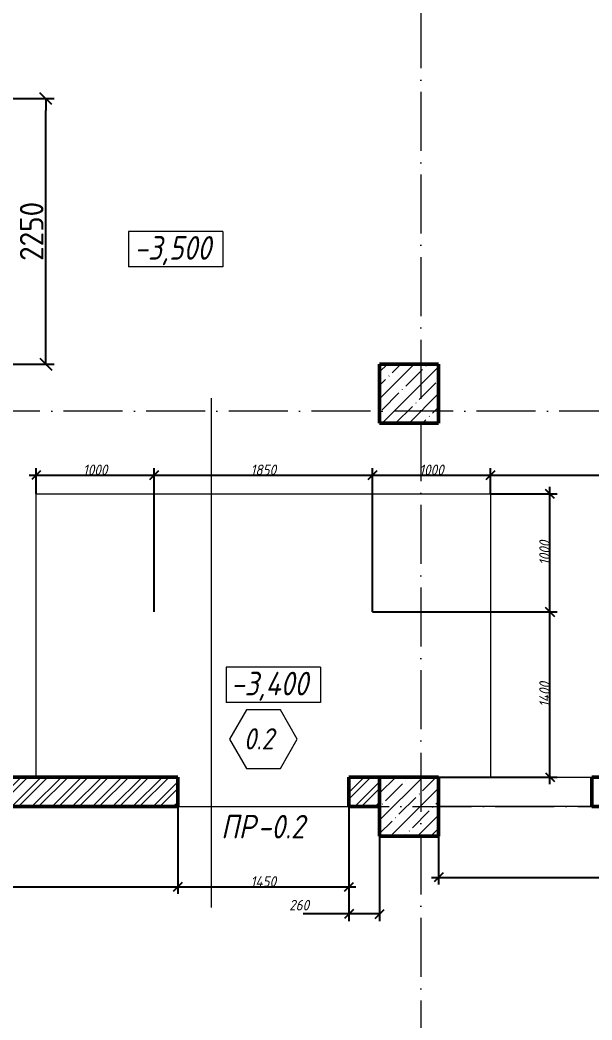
# Model space of a CAD drawing. Header units: millimetres. Extents: x -606178 to 312196, y -19338 to 632709.
# Drawn here: x -514364 to -509517, y 501917 to 510392 of the extents above; entities that cross this region are included whole.
import ezdxf

# ---------------------------------------------------------------- set-up
doc = ezdxf.new("R2010")
doc.units = ezdxf.units.MM
doc.linetypes.add('50_200_ШТРИХ_1Т_ш5_п1_п1_', pattern=[700, 500, -100, 0, -100])
for name, color, linetype, lineweight in [('A-____-____-DIMS', 7, 'Continuous', 9), ('A-DETL-GENF-OTLN-2', 7, 'Continuous', 5), ('A-DOOR-____-IDEN', 7, 'Continuous', 9), ('A-FLOR-____-OTLN', 7, 'Continuous', 9), ('A-GENM-____-IDEN', 7, 'Continuous', 9), ('A-GENM-____-OTLN', 7, 'Continuous', 9), ('A-WALL-____-MCUT-2', 7, 'Continuous', 50), ('G-____-____-DIMS', 7, 'Continuous', 9), ('S-COLS-____-MCUT', 7, 'Continuous', 50), ('S-COLS-____-OTLN', 7, 'Continuous', 9), ('S-GRID-____-OTLN-1', 7, '50_200_ШТРИХ_1Т_ш5_п1_п1_', 9)]:
    doc.layers.add(name, color=color, linetype=linetype, lineweight=lineweight)
for name, color, linetype, lineweight, true_color in [('A-DETL-GENF-OTLN-3', 9, 'Continuous', 9, 0x808080), ('A-WALL-____-OTLN-1', 7, 'Continuous', 9, 0x800000), ('A-WALL-____-PATT-2', 7, 'Continuous', 9, 0x787878)]:
    doc.layers.add(name, color=color, linetype=linetype, lineweight=lineweight, true_color=true_color)
doc.styles.add('ISOCPEUR_I_2', font='isocpeui.ttf', dxfattribs={"width": 0.85, "height": 2.3})
doc.styles.add('ISOCPEUR_I_4', font='isocpeui.ttf', dxfattribs={"width": 0.85, "height": 2})
doc.styles.add('ISOCPEUR_I_7', font='isocpeui.ttf', dxfattribs={"width": 0.9, "height": 90})
doc.styles.add('СПДС', font='isocpeur.ttf', dxfattribs={"width": 0.9})
doc.dimstyles.new('ISO-1_8_0_9К_СРЕДНИЙ_Кладочные', dxfattribs={"dimscale": 304.8, "dimtxt": 89.638306, "dimasz": 0.246063, "dimexe": 0.19685, "dimexo": 0, "dimgap": 0, "dimtad": 1, "dimdec": 3, "dimrnd": 0.001, "dimdsep": 46, "dimtxsty": 'ISOCPEUR_I_7', "dimblk1": 'OBLIQUE', "dimblk2": 'OBLIQUE', "dimsah": 1, "dimcen": 0.09, "dimdle": 0.19685, "dimazin": 0, "dimtfac": 1, "dimtdec": 4, "dimtix": 1, "dimtmove": 2, "dimatfit": 3, "dimfxl": 1, "dimtvp": 1, "dimtolj": 1, "dimtzin": 0, "dimarcsym": 2})
doc.dimstyles.new('ISO-1_8_0_9К_СРЕДНИЙ_Кладочные_1', dxfattribs={"dimscale": 304.8, "dimtxt": 89.638306, "dimasz": 0.246063, "dimexe": 0.19685, "dimexo": 0, "dimgap": 0, "dimtad": 1, "dimdec": 3, "dimrnd": 0.001, "dimdsep": 46, "dimtxsty": 'ISOCPEUR_I_7', "dimblk1": 'OBLIQUE', "dimblk2": 'OBLIQUE', "dimsah": 1, "dimcen": 0.09, "dimdle": 0.19685, "dimazin": 0, "dimtfac": 1, "dimtdec": 4, "dimtix": 1, "dimtmove": 0, "dimatfit": 3, "dimfxl": 1, "dimtvp": 1, "dimtolj": 1, "dimtzin": 0, "dimarcsym": 2})
doc.dimstyles.new('Размера А3', dxfattribs={"dimtxt": 200, "dimasz": 100, "dimexe": 70, "dimexo": 100, "dimgap": 20, "dimtad": 1, "dimdec": 0, "dimrnd": 10, "dimzin": 0, "dimdsep": 46, "dimtxsty": 'СПДС', "dimblk": 'ARROWHEAD_6', "dimcen": 1, "dimclrd": 256, "dimclre": 256, "dimclrt": 256, "dimazin": 0, "dimtfac": 1, "dimtdec": 0, "dimtmove": 2, "dimatfit": 3, "dimfxl": 1, "dimtolj": 1, "dimtzin": 0, "dimarcsym": 0})

# ---------------------------------------------------------------- blocks, each defined once
blk = doc.blocks.new('BSC_Колонна _Прямоугольная - 500х500-V28-АР1_Кладочный план подвала в осях 1-64_Ю-ЯЯ')
at = {"layer": 'S-COLS-____-OTLN'}
h = blk.add_hatch(dxfattribs=at)
h.set_pattern_fill('FP_35', color=256, style=0, pattern_type=2)
h.set_pattern_definition([(45, (-89000, -51931.04), (-114.04925, 114.04925), []), (45, (-88885.95, -51931.04), (-114.04925, 114.04925), [201.613, -40.323, 3.353, -36.97])])
h.paths.add_polyline_path([(-250, -250), (250, -250), (250, 250), (-250, 250)], flags=0)
at = {"layer": 'S-COLS-____-MCUT'}
for p, q in [((250, 250), (-250, 250)), ((-250, 250), (-250, -250)), ((250, -250), (250, 250)), ((-250, -250), (250, -250))]:
    blk.add_line(p, q, dxfattribs=at)
blk = doc.blocks.new('BSC_Колонна _Прямоугольная - 500х500-V105-АР1_Кладочный план подвала в осях 1-64_Ю-ЯЯ')
at = {"layer": 'S-COLS-____-OTLN'}
h = blk.add_hatch(dxfattribs=at)
h.set_pattern_fill('FP_121', color=256, style=0, pattern_type=2)
h.set_pattern_definition([(315, (-55431.04, 89000), (114.04925, 114.04925), []), (315, (-55431.04, 88885.95), (114.04925, 114.04925), [201.613, -40.323, 3.353, -36.97])])
h.paths.add_polyline_path([(-250, -250), (250, -250), (250, 250), (-250, 250)], flags=0)
at = {"layer": 'S-COLS-____-MCUT'}
for p, q in [((250, 250), (-250, 250)), ((-250, 250), (-250, -250)), ((250, -250), (250, 250)), ((-250, -250), (250, -250))]:
    blk.add_line(p, q, dxfattribs=at)
blk = doc.blocks.new('АР_Перемычка - АР_Перемычка-28769347-АР1_Кладочный план подвала в осях 1-64_Ю-ЯЯ')
at = {"layer": 'A-GENM-____-OTLN'}
blk.add_line((-250, -125), (-243, -125), dxfattribs=at)
blk = doc.blocks.new('DET_L_Имитация разреза_ISO2-5 - Вправо-27489997-АР1_Кладочный план подвала в осях 1-64_Ю-ЯЯ')
at = {"layer": 'A-DETL-GENF-OTLN-3'}
blk.add_line((143.1, 0), (4456.9, 0), dxfattribs=at)
blk = doc.blocks.new('Высотные отметки - 9_5х3_5_h_-17668430-АР1_Кладочный план подвала в осях 1-64_Ю-ЯЯ')
at = {"layer": 'G-____-____-DIMS'}
for p, q in [((-4, 3), (-4, 0)), ((4, 3), (-4, 3)), ((4, 3), (4, 0)), ((4, 0), (-4, 0))]:
    blk.add_line(p, q, dxfattribs=at)
blk = doc.blocks.new('_Oblique')
at = {"color": 0, "linetype": 'ByBlock', "lineweight": -2}
blk.add_line((-0.5, -0.5), (0.5, 0.5), dxfattribs=at)
blk = doc.blocks.new('*D3790')
at = {"layer": 'A-____-____-DIMS', "color": 0, "lineweight": -2, "transparency": 16777216}
for p, q in [((-514227, 506375.3), (-514227, 506594)), ((-513227, 505375.3), (-513227, 506594)), ((-514287, 506534), (-513167, 506534))]:
    blk.add_line(p, q, dxfattribs=at)
at = {"layer": 'Defpoints', "color": 0, "transparency": 16777216}
for p in [(-513227, 506534), (-514227, 506375.3), (-513227, 505375.3)]:
    blk.add_point(p, dxfattribs=at)
at = {"layer": 'A-____-____-DIMS', "color": 0, "lineweight": -2, "transparency": 16777216, "xscale": 75, "yscale": 75, "zscale": 75, "rotation": 180}
blk.add_blockref('_Oblique', (-514227, 506534), dxfattribs=at)
at = {"layer": 'A-____-____-DIMS', "color": 0, "lineweight": -2, "transparency": 16777216, "xscale": 75, "yscale": 75, "zscale": 75}
blk.add_blockref('_Oblique', (-513227, 506534), dxfattribs=at)
at = {"layer": 'A-____-____-DIMS', "color": 0, "transparency": 16777216, "insert": (-513727, 506579), "char_height": 90, "width": 504.733, "attachment_point": 5, "style": 'ISOCPEUR_I_7'}
blk.add_mtext('\\A1;1000', dxfattribs=at)
blk = doc.blocks.new('*D3791')
at = {"layer": 'A-____-____-DIMS', "color": 0, "lineweight": -2, "transparency": 16777216}
for p, q in [((-513227, 505375.3), (-513227, 506594)), ((-511377, 505375.3), (-511377, 506594)), ((-513287, 506534), (-511317, 506534))]:
    blk.add_line(p, q, dxfattribs=at)
at = {"layer": 'Defpoints', "color": 0, "transparency": 16777216}
for p in [(-511377, 506534), (-513227, 505375.3), (-511377, 505375.3)]:
    blk.add_point(p, dxfattribs=at)
at = {"layer": 'A-____-____-DIMS', "color": 0, "lineweight": -2, "transparency": 16777216, "xscale": 75, "yscale": 75, "zscale": 75, "rotation": 180}
blk.add_blockref('_Oblique', (-513227, 506534), dxfattribs=at)
at = {"layer": 'A-____-____-DIMS', "color": 0, "lineweight": -2, "transparency": 16777216, "xscale": 75, "yscale": 75, "zscale": 75}
blk.add_blockref('_Oblique', (-511377, 506534), dxfattribs=at)
at = {"layer": 'A-____-____-DIMS', "color": 0, "transparency": 16777216, "insert": (-512302, 506579), "char_height": 90, "width": 504.733, "attachment_point": 5, "style": 'ISOCPEUR_I_7'}
blk.add_mtext('\\A1;1850', dxfattribs=at)
blk = doc.blocks.new('*D3792')
at = {"layer": 'A-____-____-DIMS', "color": 0, "lineweight": -2, "transparency": 16777216}
for p, q in [((-511377, 505375.3), (-511377, 506594)), ((-510377, 506375.3), (-510377, 506594)), ((-511437, 506534), (-510317, 506534))]:
    blk.add_line(p, q, dxfattribs=at)
at = {"layer": 'Defpoints', "color": 0, "transparency": 16777216}
for p in [(-510377, 506534), (-510377, 506375.3), (-511377, 505375.3)]:
    blk.add_point(p, dxfattribs=at)
at = {"layer": 'A-____-____-DIMS', "color": 0, "lineweight": -2, "transparency": 16777216, "xscale": 75, "yscale": 75, "zscale": 75, "rotation": 180}
blk.add_blockref('_Oblique', (-511377, 506534), dxfattribs=at)
at = {"layer": 'A-____-____-DIMS', "color": 0, "lineweight": -2, "transparency": 16777216, "xscale": 75, "yscale": 75, "zscale": 75}
blk.add_blockref('_Oblique', (-510377, 506534), dxfattribs=at)
at = {"layer": 'A-____-____-DIMS', "color": 0, "transparency": 16777216, "insert": (-510877, 506579), "char_height": 90, "width": 504.733, "attachment_point": 5, "style": 'ISOCPEUR_I_7'}
blk.add_mtext('\\A1;1000', dxfattribs=at)
blk = doc.blocks.new('*D3793')
at = {"layer": 'A-____-____-DIMS', "color": 0, "lineweight": -2, "transparency": 16777216}
for p, q in [((-506817, 506975.3), (-506817, 506474)), ((-510377, 506375.3), (-510377, 506594)), ((-510437, 506534), (-506757, 506534))]:
    blk.add_line(p, q, dxfattribs=at)
at = {"layer": 'Defpoints', "color": 0, "transparency": 16777216}
for p in [(-506817, 506975.3), (-506817, 506534), (-510377, 506375.3)]:
    blk.add_point(p, dxfattribs=at)
at = {"layer": 'A-____-____-DIMS', "color": 0, "lineweight": -2, "transparency": 16777216, "xscale": 75, "yscale": 75, "zscale": 75, "rotation": 180}
blk.add_blockref('_Oblique', (-510377, 506534), dxfattribs=at)
at = {"layer": 'A-____-____-DIMS', "color": 0, "lineweight": -2, "transparency": 16777216, "xscale": 75, "yscale": 75, "zscale": 75}
blk.add_blockref('_Oblique', (-506817, 506534), dxfattribs=at)
at = {"layer": 'A-____-____-DIMS', "color": 0, "transparency": 16777216, "insert": (-508597, 506579), "char_height": 90, "width": 546.104, "attachment_point": 5, "style": 'ISOCPEUR_I_7'}
blk.add_mtext('\\A1;3560', dxfattribs=at)
blk = doc.blocks.new('*D3795')
at = {"layer": 'A-____-____-DIMS', "color": 0, "lineweight": -2, "transparency": 16777216}
for p, q in [((-509873.6, 503915.3), (-509873.6, 505435.3)), ((-511377, 505375.3), (-509813.6, 505375.3)), ((-510817, 503975.3), (-509813.6, 503975.3))]:
    blk.add_line(p, q, dxfattribs=at)
at = {"layer": 'Defpoints', "color": 0, "transparency": 16777216}
for p in [(-511377, 505375.3), (-509873.6, 505375.3), (-510817, 503975.3)]:
    blk.add_point(p, dxfattribs=at)
at = {"layer": 'A-____-____-DIMS', "color": 0, "lineweight": -2, "transparency": 16777216, "xscale": 75, "yscale": 75, "zscale": 75}
for p, rotation in [((-509873.6, 505375.3), 90), ((-509873.6, 503975.3), 270)]:
    blk.add_blockref('_Oblique', p, dxfattribs=dict(at, rotation=rotation))
at = {"layer": 'A-____-____-DIMS', "color": 0, "transparency": 16777216, "insert": (-509918.6, 504675.3), "char_height": 90, "width": 521.281, "attachment_point": 5, "rotation": 90, "style": 'ISOCPEUR_I_7'}
blk.add_mtext('\\A1;1400', dxfattribs=at)
blk = doc.blocks.new('*D3796')
at = {"layer": 'A-____-____-DIMS', "color": 0, "lineweight": -2, "transparency": 16777216}
for p, q in [((-510377, 506375.3), (-509813.6, 506375.3)), ((-509873.6, 505315.3), (-509873.6, 506435.3)), ((-511377, 505375.3), (-509813.6, 505375.3))]:
    blk.add_line(p, q, dxfattribs=at)
at = {"layer": 'Defpoints', "color": 0, "transparency": 16777216}
for p in [(-510377, 506375.3), (-509873.6, 506375.3), (-511377, 505375.3)]:
    blk.add_point(p, dxfattribs=at)
at = {"layer": 'A-____-____-DIMS', "color": 0, "lineweight": -2, "transparency": 16777216, "xscale": 75, "yscale": 75, "zscale": 75}
for p, rotation in [((-509873.6, 506375.3), 90), ((-509873.6, 505375.3), 270)]:
    blk.add_blockref('_Oblique', p, dxfattribs=dict(at, rotation=rotation))
at = {"layer": 'A-____-____-DIMS', "color": 0, "transparency": 16777216, "insert": (-509918.6, 505875.3), "char_height": 90, "width": 504.733, "attachment_point": 5, "rotation": 90, "style": 'ISOCPEUR_I_7'}
blk.add_mtext('\\A1;1000', dxfattribs=at)
blk = doc.blocks.new('Марка проема - марка проема-27336095-АР1_Кладочный план подвала в осях 1-64_Ю-ЯЯ')
at = {"layer": 'A-DOOR-____-IDEN'}
for p, q in [((-1.439, 0.159), (-2.877, -2.333)), ((1.439, 0.159), (-1.439, 0.159)), ((2.877, -2.333), (1.439, 0.159)), ((-2.877, -2.333), (-1.439, -4.825)), ((1.439, -4.825), (2.877, -2.333)), ((-1.439, -4.825), (1.439, -4.825))]:
    blk.add_line(p, q, dxfattribs=at)
blk = doc.blocks.new('*D3923')
at = {"layer": 'A-____-____-DIMS', "color": 0, "lineweight": -2, "transparency": 16777216}
for p, q in [((-516667, 503725.3), (-516667, 502985.5)), ((-513027, 503717.3), (-513027, 502985.5)), ((-516727, 503045.5), (-512967, 503045.5))]:
    blk.add_line(p, q, dxfattribs=at)
at = {"layer": 'Defpoints', "color": 0, "transparency": 16777216}
for p in [(-516667, 503725.3), (-513027, 503717.3), (-513027, 503045.5)]:
    blk.add_point(p, dxfattribs=at)
at = {"layer": 'A-____-____-DIMS', "color": 0, "lineweight": -2, "transparency": 16777216, "xscale": 75, "yscale": 75, "zscale": 75, "rotation": 180}
blk.add_blockref('_Oblique', (-516667, 503045.5), dxfattribs=at)
at = {"layer": 'A-____-____-DIMS', "color": 0, "lineweight": -2, "transparency": 16777216, "xscale": 75, "yscale": 75, "zscale": 75}
blk.add_blockref('_Oblique', (-513027, 503045.5), dxfattribs=at)
at = {"layer": 'A-____-____-DIMS', "color": 0, "transparency": 16777216, "insert": (-514847, 503090.5), "char_height": 90, "width": 562.653, "attachment_point": 5, "style": 'ISOCPEUR_I_7'}
blk.add_mtext('\\A1;3640', dxfattribs=at)
blk = doc.blocks.new('*D3924')
at = {"layer": 'A-____-____-DIMS', "color": 0, "lineweight": -2, "transparency": 16777216}
for p, q in [((-513027, 503717.3), (-513027, 502985.5)), ((-511577, 503717.3), (-511577, 502985.5)), ((-513087, 503045.5), (-511517, 503045.5))]:
    blk.add_line(p, q, dxfattribs=at)
at = {"layer": 'Defpoints', "color": 0, "transparency": 16777216}
for p in [(-513027, 503717.3), (-511577, 503717.3), (-511577, 503045.5)]:
    blk.add_point(p, dxfattribs=at)
at = {"layer": 'A-____-____-DIMS', "color": 0, "lineweight": -2, "transparency": 16777216, "xscale": 75, "yscale": 75, "zscale": 75, "rotation": 180}
blk.add_blockref('_Oblique', (-513027, 503045.5), dxfattribs=at)
at = {"layer": 'A-____-____-DIMS', "color": 0, "lineweight": -2, "transparency": 16777216, "xscale": 75, "yscale": 75, "zscale": 75}
blk.add_blockref('_Oblique', (-511577, 503045.5), dxfattribs=at)
at = {"layer": 'A-____-____-DIMS', "color": 0, "transparency": 16777216, "insert": (-512302, 503090.5), "char_height": 90, "width": 521.281, "attachment_point": 5, "style": 'ISOCPEUR_I_7'}
blk.add_mtext('\\A1;1450', dxfattribs=at)
blk = doc.blocks.new('*D3925')
at = {"layer": 'A-____-____-DIMS', "color": 0, "lineweight": -2, "transparency": 16777216}
for p, q in [((-511577, 503717.3), (-511577, 502755.2)), ((-511317, 503725.3), (-511317, 502755.2)), ((-511577, 502815.2), (-511965, 502815.2)), ((-511317, 502815.2), (-511637, 502815.2))]:
    blk.add_line(p, q, dxfattribs=at)
at = {"layer": 'Defpoints', "color": 0, "transparency": 16777216}
for p in [(-511577, 503717.3), (-511317, 503725.3), (-511317, 502815.2)]:
    blk.add_point(p, dxfattribs=at)
at = {"layer": 'A-____-____-DIMS', "color": 0, "lineweight": -2, "transparency": 16777216, "xscale": 75, "yscale": 75, "zscale": 75, "rotation": 180}
blk.add_blockref('_Oblique', (-511577, 502815.2), dxfattribs=at)
at = {"layer": 'A-____-____-DIMS', "color": 0, "lineweight": -2, "transparency": 16777216, "xscale": 75, "yscale": 75, "zscale": 75}
blk.add_blockref('_Oblique', (-511317, 502815.2), dxfattribs=at)
at = {"layer": 'A-____-____-DIMS', "color": 0, "transparency": 16777216, "insert": (-512083.8, 502935.2), "char_height": 90, "width": 409.578, "attachment_point": 1, "line_spacing_factor": 1.149209, "style": 'ISOCPEUR_I_7'}
blk.add_mtext('\\A1;260', dxfattribs=at)
blk = doc.blocks.new('*D3926')
at = {"layer": 'A-____-____-DIMS', "color": 0, "lineweight": -2, "transparency": 16777216}
for p, q in [((-510817, 503725.3), (-510817, 503065.5)), ((-507117, 503231.6), (-507117, 503065.5)), ((-510877, 503125.5), (-507057, 503125.5))]:
    blk.add_line(p, q, dxfattribs=at)
at = {"layer": 'Defpoints', "color": 0, "transparency": 16777216}
for p in [(-510817, 503725.3), (-507117, 503231.6), (-507117, 503125.5)]:
    blk.add_point(p, dxfattribs=at)
at = {"layer": 'A-____-____-DIMS', "color": 0, "lineweight": -2, "transparency": 16777216, "xscale": 75, "yscale": 75, "zscale": 75, "rotation": 180}
blk.add_blockref('_Oblique', (-510817, 503125.5), dxfattribs=at)
at = {"layer": 'A-____-____-DIMS', "color": 0, "lineweight": -2, "transparency": 16777216, "xscale": 75, "yscale": 75, "zscale": 75}
blk.add_blockref('_Oblique', (-507117, 503125.5), dxfattribs=at)
at = {"layer": 'A-____-____-DIMS', "color": 0, "transparency": 16777216, "insert": (-508967, 503171.1), "char_height": 90, "width": 546.104, "attachment_point": 5, "style": 'ISOCPEUR_I_7'}
blk.add_mtext('\\A1;3700', dxfattribs=at)
blk = doc.blocks.new('ARROWHEAD_6')
at = {"color": 0, "linetype": 'Continuous'}
for p, q in [((0, 0), (-1, 0)), ((-0.5, -0.5), (0.5, 0.5))]:
    blk.add_line(p, q, dxfattribs=at)
blk = doc.blocks.new('*D4569')
at = {"lineweight": -2, "transparency": 16777216}
for p, q in [((-516467, 509725.3), (-514075.5, 509725.3)), ((-514145.5, 507575.3), (-514145.5, 509625.3)), ((-516467, 507475.3), (-514075.5, 507475.3))]:
    blk.add_line(p, q, dxfattribs=at)
at = {"layer": 'Defpoints', "color": 0, "transparency": 16777216}
for p in [(-516567, 509725.3), (-514145.5, 509725.3), (-516567, 507475.3)]:
    blk.add_point(p, dxfattribs=at)
at = {"lineweight": -2, "transparency": 16777216, "xscale": 100, "yscale": 100, "zscale": 100}
for p, rotation in [((-514145.5, 509725.3), 90), ((-514145.5, 507475.3), 270)]:
    blk.add_blockref('ARROWHEAD_6', p, dxfattribs=dict(at, rotation=rotation))
at = {"lineweight": 25, "transparency": 16777216, "insert": (-514265.5, 508600.3), "char_height": 200, "attachment_point": 5, "rotation": 90, "style": 'СПДС'}
blk.add_mtext('\\A1;2250', dxfattribs=at)

msp = doc.modelspace()

# ---------------------------------------------------------------- hatches: boundary and pattern name
at = {"layer": 'A-WALL-____-PATT-2'}
h = msp.add_hatch(dxfattribs=at)
h.set_pattern_fill('FP_53', color=256, style=0, pattern_type=2)
h.set_pattern_definition([(45, (-600067.05, 451794.26), (-85.53659, 85.53659), []), (45, (-600010.02, 451794.26), (-85.53659, 85.53659), [])])
h.paths.add_polyline_path([(-516667.047, 503725.3011), (-515552.047, 503725.3011), (-515552.047, 503975.3011), (-516667.047, 503975.3011)], flags=0)
h.paths.add_polyline_path([(-511317.047, 503725.3011), (-511317.047, 503975.3011), (-511577.047, 503975.3011), (-511577.047, 503725.3011)], flags=0)
h.paths.add_polyline_path([(-514802.047, 503725.3011), (-513027.047, 503725.3011), (-513027.047, 503975.3011), (-514802.047, 503975.3011)], flags=0)

# ---------------------------------------------------------------- linework, layer by layer
at = {"layer": 'A-FLOR-____-OTLN'}
for p, q in [((-514227.047, 503975.3011), (-514227.047, 506375.3011)), ((-514227.047, 506375.3011), (-510377.047, 506375.3011)), ((-510377.047, 506375.3011), (-510377.047, 503975.3011)), ((-513027.047, 503725.3011), (-511577.047, 503725.3011))]:
    msp.add_line(p, q, dxfattribs=at)
at = {"layer": 'A-WALL-____-MCUT-2'}
for p, q in [((-513027.047, 503975.3011), (-514802.047, 503975.3011)), ((-513027.047, 503725.3011), (-513027.047, 503975.3011)), ((-511317.047, 503975.3011), (-511577.047, 503975.3011)), ((-511577.047, 503975.3011), (-511577.047, 503725.3011)), ((-506867.047, 503975.3011), (-509517.047, 503975.3011)), ((-509517.047, 503975.3011), (-509517.047, 503725.3011)), ((-514802.047, 503725.3011), (-513027.047, 503725.3011)), ((-511577.047, 503725.3011), (-511317.047, 503725.3011)), ((-509517.047, 503725.3011), (-507117.047, 503725.3011))]:
    msp.add_line(p, q, dxfattribs=at)
at = {"layer": 'A-WALL-____-OTLN-1'}
for p, q in [((-510817.047, 503975.3011), (-509517.047, 503975.3011)), ((-509517.047, 503725.3011), (-510817.047, 503725.3011))]:
    msp.add_line(p, q, dxfattribs=at)
at = {"layer": 'S-GRID-____-OTLN-1'}
for p, q in [((-510967.047, 542687.1106), (-510967.047, 491888.6689)), ((-495992.6403, 507075.3011), (-604735.8172, 507075.3011)), ((-532740.2765, 503725.3011), (-495992.6403, 503725.3011))]:
    msp.add_line(p, q, dxfattribs=at)

# ---------------------------------------------------------------- block references
at = {"layer": 'A-DETL-GENF-OTLN-2', "rotation": 89.99999999999994}
msp.add_blockref('DET_L_Имитация разреза_ISO2-5 - Вправо-27489997-АР1_Кладочный план подвала в осях 1-64_Ю-ЯЯ', (-512741.6196, 502728.4934), dxfattribs=at)
at = {"layer": 'A-DOOR-____-IDEN', "xscale": 99.99999999999993, "yscale": 99.99999999999993, "zscale": 99.99999999999993}
msp.add_blockref('Марка проема - марка проема-27336095-АР1_Кладочный план подвала в осях 1-64_Ю-ЯЯ', (-512302.047, 504530.5929), dxfattribs=at)
at = {"layer": 'A-GENM-____-OTLN'}
msp.add_blockref('АР_Перемычка - АР_Перемычка-28769347-АР1_Кладочный план подвала в осях 1-64_Ю-ЯЯ', (-513027.047, 503850.3011), dxfattribs=at)
at = {"layer": 'G-____-____-DIMS', "xscale": 99.99999999999993, "yscale": 99.99999999999993, "zscale": 99.99999999999993}
for p in [(-513044.7895, 508298.9106), (-512216.6239, 504606.5868)]:
    msp.add_blockref('Высотные отметки - 9_5х3_5_h_-17668430-АР1_Кладочный план подвала в осях 1-64_Ю-ЯЯ', p, dxfattribs=at)
at = {"layer": 'S-COLS-____-OTLN', "rotation": 89.9999999999999}
msp.add_blockref('BSC_Колонна _Прямоугольная - 500х500-V105-АР1_Кладочный план подвала в осях 1-64_Ю-ЯЯ', (-511067.047, 507225.3011), dxfattribs=at)
at = {"layer": 'S-COLS-____-OTLN'}
msp.add_blockref('BSC_Колонна _Прямоугольная - 500х500-V28-АР1_Кладочный план подвала в осях 1-64_Ю-ЯЯ', (-511067.047, 503725.3011), dxfattribs=at)

# ---------------------------------------------------------------- texts
at = {"layer": 'A-DOOR-____-IDEN', "insert": (-512467.836, 504389.4125), "char_height": 180, "width": 353.544187, "attachment_point": 1, "style": 'ISOCPEUR_I_4'}
msp.add_mtext('0.2', dxfattribs=at)
at = {"layer": 'A-GENM-____-IDEN', "char_height": 200, "attachment_point": 1, "style": 'ISOCPEUR_I_2'}
for s, insert, width in [('ПР', (-512660.9525, 503655.2269), 375.18975), ('-0.2', (-512351.39, 503655.2269), 548.35425)]:
    msp.add_mtext(s, dxfattribs=dict(at, insert=insert, width=width))
at = {"layer": 'G-____-____-DIMS', "char_height": 200, "attachment_point": 1, "line_spacing_factor": 1.149209, "style": 'ISOCPEUR_I_2'}
for s, insert, width in [('-3,500', (-513395.3633, 508560.2017), 841.377075), ('-3,400', (-512577.1571, 504867.878), 865.279833)]:
    msp.add_mtext(s, dxfattribs=dict(at, insert=insert, width=width))

# ---------------------------------------------------------------- dimensions: what is measured, and where the dimension line sits
at = {"color": 18, "lineweight": 25, "true_color": 0x000000}
dim = msp.add_linear_dim(base=(-514145.5237, 509725.3011), p1=(-516567.047, 507475.3011), p2=(-516567.047, 509725.3011), angle=90, dimstyle='Размера А3', dxfattribs=at)
dim.commit()
dim.dimension.update_dxf_attribs({"geometry": '*D4569', "text_midpoint": (-514265.5237, 508600.3011)})
at = {"layer": 'A-____-____-DIMS'}
for base, p1, p2, override, picture, middle in [((-506817.047, 506533.9606), (-510377.047, 506375.3011), (-506817.047, 506975.3011), {"dimtxt": 400, "dimpost": '<>', "dimfxl": 3610.20775}, '*D3793', (-508597.047, 506578.9606)), ((-513227.047, 506533.9606), (-514227.047, 506375.3011), (-513227.047, 505375.3011), {"dimtxt": 400, "dimpost": '<>', "dimfxl": 1414.213562}, '*D3790', (-513727.047, 506578.9606)), ((-511377.047, 506533.9606), (-513227.047, 505375.3011), (-511377.047, 505375.3011), {"dimtxt": 400, "dimpost": '<>', "dimfxl": 1850}, '*D3791', (-512302.047, 506578.9606)), ((-510377.047, 506533.9606), (-511377.047, 505375.3011), (-510377.047, 506375.3011), {"dimtxt": 400, "dimpost": '<>', "dimfxl": 1414.213562}, '*D3792', (-510877.047, 506578.9606)), ((-513027.047, 503045.4917), (-516667.047, 503725.3011), (-513027.047, 503717.3011), {"dimtxt": 400, "dimpost": '<>', "dimfxl": 3640.008791}, '*D3923', (-514847.047, 503090.4917)), ((-511577.047, 503045.4917), (-513027.047, 503717.3011), (-511577.047, 503717.3011), {"dimtxt": 400, "dimpost": '<>', "dimfxl": 1450}, '*D3924', (-512302.047, 503090.4917)), ((-507117.047, 503125.4917), (-510817.047, 503725.3011), (-507117.047, 503231.5578), {"dimtxt": 400, "dimpost": '<>', "dimfxl": 3732.798214}, '*D3926', (-508967.047, 503171.0713))]:
    dim = msp.add_linear_dim(base=base, p1=p1, p2=p2, dimstyle='ISO-1_8_0_9К_СРЕДНИЙ_Кладочные', override=override, dxfattribs=at)
    dim.commit()
    dim.dimension.update_dxf_attribs({"geometry": picture, "text_midpoint": middle})
for base, p1, p2, override, picture, middle in [((-509873.595, 506375.3011), (-511377.047, 505375.3011), (-510377.047, 506375.3011), {"dimtxt": 400, "dimpost": '<>', "dimfxl": 1414.213562}, '*D3796', (-509918.595, 505875.3011)), ((-509873.595, 505375.3011), (-510817.047, 503975.3011), (-511377.047, 505375.3011), {"dimtxt": 400, "dimpost": '<>', "dimfxl": 1507.846146}, '*D3795', (-509918.595, 504675.3011))]:
    dim = msp.add_linear_dim(base=base, p1=p1, p2=p2, angle=90, dimstyle='ISO-1_8_0_9К_СРЕДНИЙ_Кладочные', override=override, dxfattribs=at)
    dim.commit()
    dim.dimension.update_dxf_attribs({"geometry": picture, "text_midpoint": middle})
dim = msp.add_linear_dim(base=(-511317.047, 502815.1638), p1=(-511577.047, 503717.3011), p2=(-511317.047, 503725.3011), dimstyle='ISO-1_8_0_9К_СРЕДНИЙ_Кладочные_1', override={"dimtxt": 400, "dimpost": '<>', "dimfxl": 260.123048}, dxfattribs=at)
dim.commit()
dim.dimension.update_dxf_attribs({"geometry": '*D3925', "text_midpoint": (-511878.9965, 502815.1638), "dimtype": 160})

doc.saveas('drawing.dxf')
